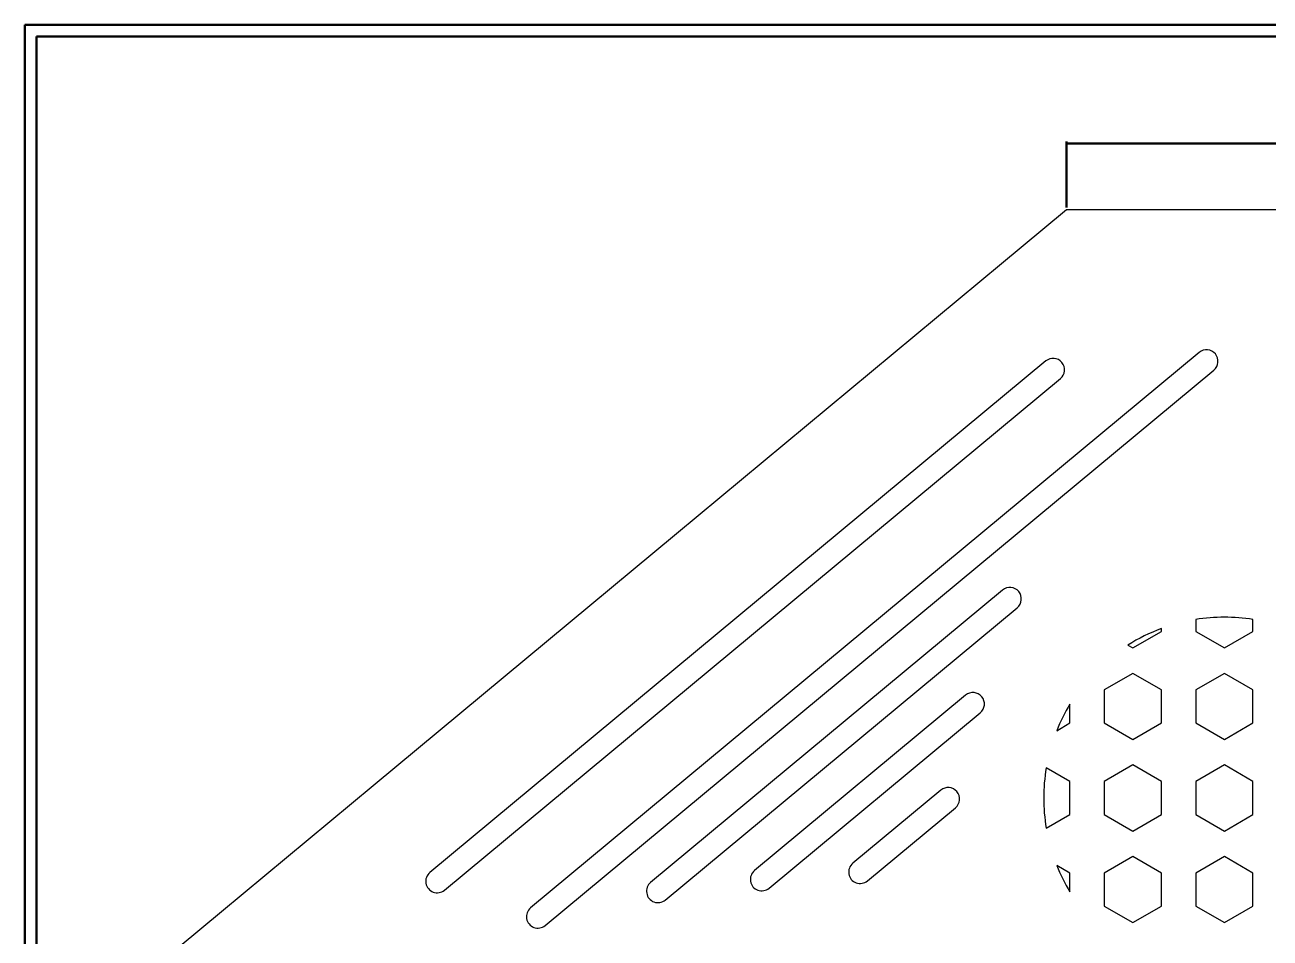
# Model space of a CAD drawing. Header units: millimetres. Extents: x 10 to 1179, y 5 to 836.
# Drawn here: x 10 to 554, y 437 to 836 of the extents above; entities that cross this region are included whole.
import ezdxf

# ---------------------------------------------------------------- set-up
doc = ezdxf.new("R2010")
doc.units = ezdxf.units.MM
doc.layers.add('SLD-0', color=179, linetype='Continuous', lineweight=50)
doc.styles.add('SLDTEXTSTYLE3', font='TXT', dxfattribs={"width": 0.75})
doc.dimstyles.new('SLDDIMSTYLE0', dxfattribs={"dimtxt": 3.5, "dimasz": 3.302, "dimexe": 0, "dimexo": 0.0625, "dimgap": 0.875, "dimtad": 1, "dimrnd": 1e-09, "dimzin": 4, "dimdsep": 46, "dimtxsty": 'SLDTEXTSTYLE3', "dimsah": 1, "dimcen": 0.09, "dimadec": 0, "dimazin": 1, "dimtfac": 1, "dimtofl": 0, "dimtmove": 0, "dimatfit": 3, "dimfxl": 0, "dimfrac": 2, "dimtolj": 1, "dimtzin": 12, "dimarcsym": 0})

# ---------------------------------------------------------------- blocks, each defined once
blk = doc.blocks.new('_D_2')
at = {"layer": 'SLD-0'}
for p, q in [((465.43, 756.2), (465.43, 785.15)), ((1115.43, 784.15), (465.43, 784.15)), ((1115.43, 756.2), (1115.43, 785.15))]:
    blk.add_line(p, q, dxfattribs=at)
for points in [[(465.43, 784.15), (468.73, 783.64), (468.73, 784.66)], [(1115.43, 784.15), (1112.12, 784.66), (1112.12, 783.64)]]:
    blk.add_solid(points, dxfattribs=at)
at = {"layer": 'SLD-0', "insert": (782.58, 788.66), "char_height": 3.5, "attachment_point": 1, "style": 'SLDTEXTSTYLE3'}
blk.add_mtext('650.00', dxfattribs=at)

msp = doc.modelspace()

# ---------------------------------------------------------------- linework, layer by layer
at = {"color": 7, "linetype": 'Continuous', "lineweight": 25}
for p, q in [((465.425, 755.198), (65.425, 423.198)), ((1115.425, 755.198), (465.425, 755.198)), ((523.448, 692.892), (231.045, 450.198)), ((456.341, 689.177), (187.022, 465.642)), ((193.409, 457.947), (462.728, 681.482)), ((237.432, 442.503), (529.835, 685.198)), ((437.475, 589.045), (283.578, 461.311)), ((289.965, 453.616), (443.861, 581.35)), ((506.925, 570.981), (506.925, 572.257)), ((521.925, 576.202), (521.925, 570.981)), ((546.925, 570.981), (546.925, 576.202)), ((494.425, 563.764), (506.925, 570.981)), ((521.925, 570.981), (534.425, 563.764)), ((534.425, 563.764), (546.925, 570.981)), ((492.268, 565.009), (494.425, 563.764)), ((494.425, 552.631), (481.925, 545.414)), ((506.925, 545.414), (494.425, 552.631)), ((534.425, 552.631), (521.925, 545.414)), ((546.925, 545.414), (534.425, 552.631)), ((481.925, 545.414), (481.925, 530.981)), ((506.925, 530.981), (506.925, 545.414)), ((521.925, 545.414), (521.925, 530.981)), ((546.925, 530.981), (546.925, 545.414)), ((421.307, 543.137), (328.969, 466.496)), ((466.925, 530.981), (466.925, 539.243)), ((335.356, 458.801), (427.694, 535.442)), ((461.11, 527.623), (466.925, 530.981)), ((481.925, 530.981), (494.425, 523.764)), ((494.425, 523.764), (506.925, 530.981)), ((521.925, 530.981), (534.425, 523.764)), ((534.425, 523.764), (546.925, 530.981)), ((494.425, 512.631), (481.925, 505.414)), ((506.925, 505.414), (494.425, 512.631)), ((534.425, 512.631), (521.925, 505.414)), ((546.925, 505.414), (534.425, 512.631)), ((466.925, 505.414), (456.538, 511.411)), ((410.441, 501.628), (371.967, 469.695)), ((466.925, 490.981), (466.925, 505.414)), ((481.925, 505.414), (481.925, 490.981)), ((506.925, 490.981), (506.925, 505.414)), ((521.925, 505.414), (521.925, 490.981)), ((546.925, 490.981), (546.925, 505.414)), ((378.354, 462), (416.828, 493.934)), ((456.538, 484.984), (466.925, 490.981)), ((481.925, 490.981), (494.425, 483.764)), ((494.425, 483.764), (506.925, 490.981)), ((521.925, 490.981), (534.425, 483.764)), ((534.425, 483.764), (546.925, 490.981)), ((466.925, 465.414), (461.11, 468.772)), ((494.425, 472.631), (481.925, 465.414)), ((506.925, 465.414), (494.425, 472.631)), ((534.425, 472.631), (521.925, 465.414)), ((546.925, 465.414), (534.425, 472.631)), ((466.925, 457.152), (466.925, 465.414)), ((481.925, 465.414), (481.925, 450.981)), ((506.925, 450.981), (506.925, 465.414)), ((521.925, 465.414), (521.925, 450.981)), ((546.925, 450.981), (546.925, 465.414)), ((481.925, 450.981), (494.425, 443.764)), ((494.425, 443.764), (506.925, 450.981)), ((521.925, 450.981), (534.425, 443.764)), ((534.425, 443.764), (546.925, 450.981))]:
    msp.add_line(p, q, dxfattribs=at)
for centre, radius, start, end in [((526.641, 689.045), 5, 309.69267, 129.69267), ((459.534, 685.329), 5, 309.69267, 129.69267), ((440.668, 585.198), 5, 309.69267, 129.69267), ((534.425, 498.198), 79, 80.89595, 99.10405), ((534.425, 498.198), 79, 110.37122, 122.25124), ((424.5, 539.289), 5, 309.69267, 129.69267), ((534.425, 498.198), 79, 148.69686, 158.13155), ((534.425, 498.198), 79, 170.37122, 189.62878), ((413.634, 497.781), 5, 309.69267, 129.69267), ((375.16, 465.848), 5, 129.69267, 309.69267), ((534.425, 498.198), 79, 201.86845, 211.30314), ((190.216, 461.795), 5, 129.69267, 309.69267), ((332.163, 462.649), 5, 129.69267, 309.69267), ((286.772, 457.464), 5, 129.69267, 309.69267), ((234.238, 446.351), 5, 129.69267, 309.69267)]:
    msp.add_arc(centre, radius, start, end, dxfattribs=at)
at = {"layer": 'SLD-0'}
for p, q in [((9.965, 836.035), (1178.965, 836.035)), ((9.965, 5.035), (9.965, 836.035)), ((14.965, 10.035), (14.965, 831.035)), ((14.965, 831.035), (1173.965, 831.035))]:
    msp.add_line(p, q, dxfattribs=at)

# ---------------------------------------------------------------- dimensions: what is measured, and where the dimension line sits
dim = msp.add_linear_dim(base=(465.425, 784.153), p1=(1115.425, 755.198), p2=(465.425, 755.198), angle=0, dimstyle='SLDDIMSTYLE0', dxfattribs=at)
dim.commit()
dim.dimension.update_dxf_attribs({"geometry": '_D_2', "text_midpoint": (789.692, 784.153), "dimtype": 160})

doc.saveas('drawing.dxf')
